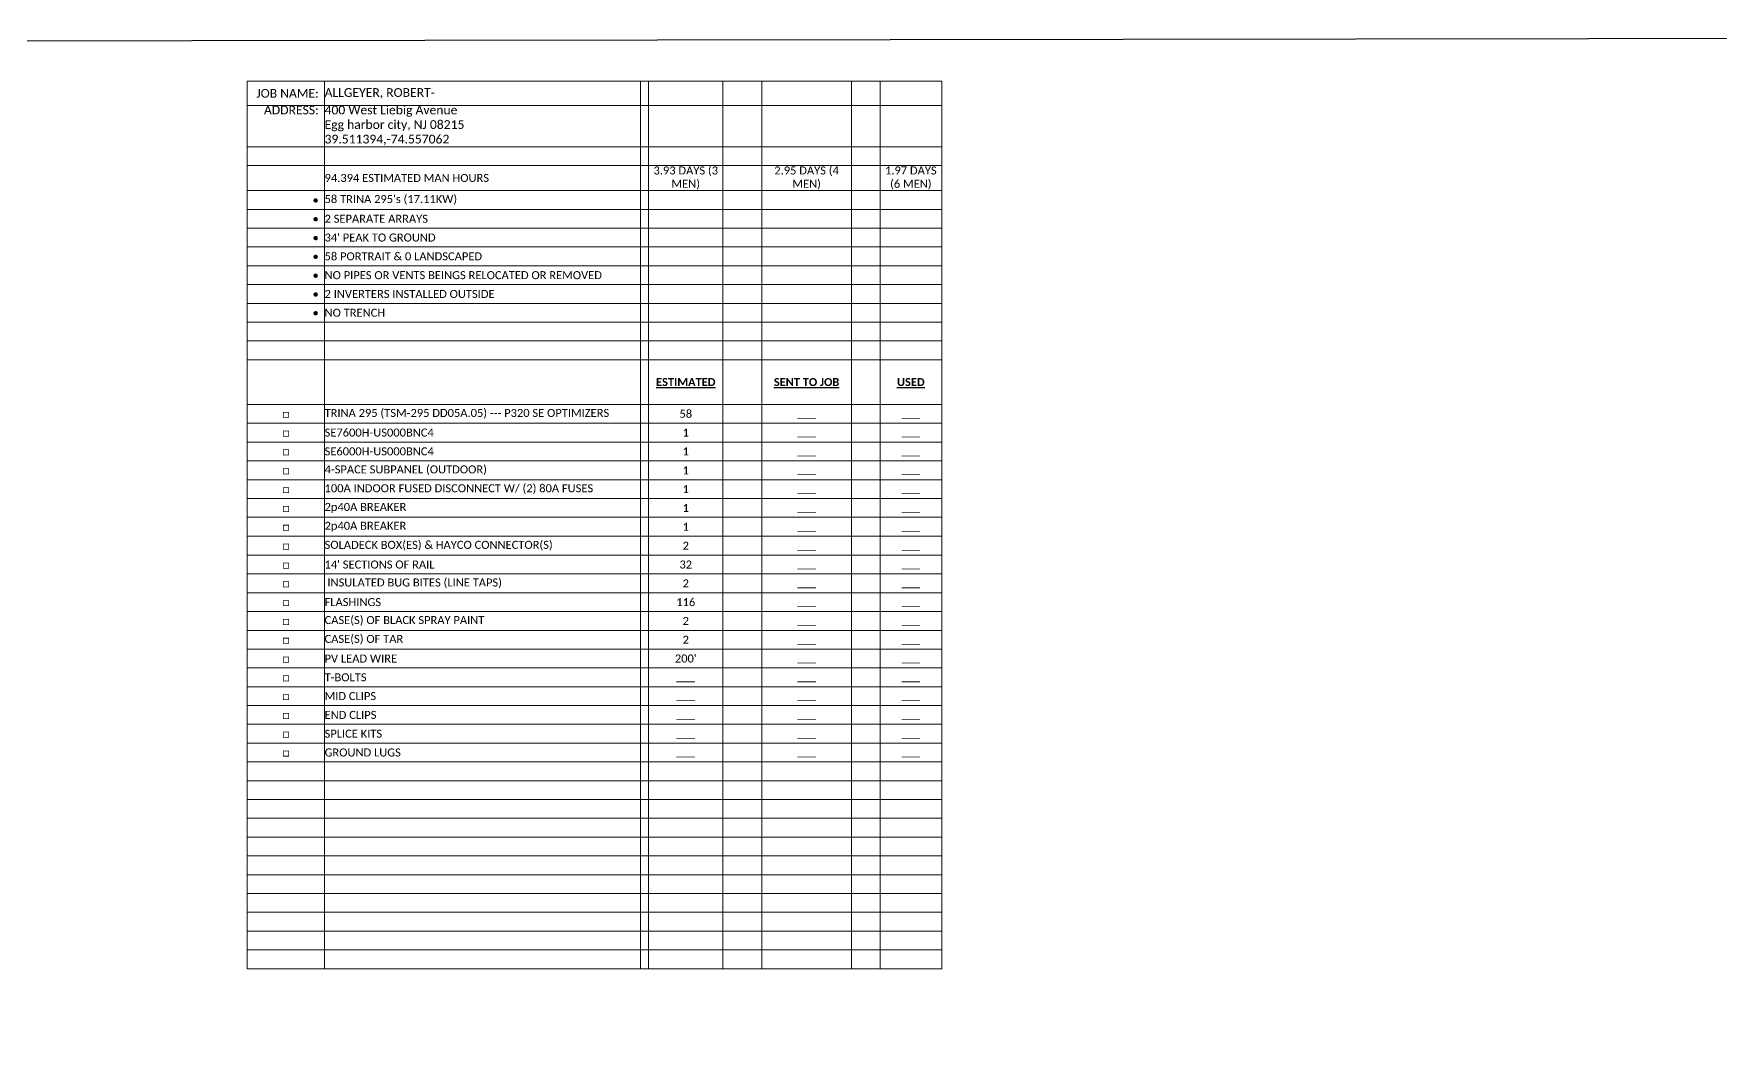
# Model space of a CAD drawing. Header units: feet. Extents: x -13431 to 10247, y 10829 to 29871.
# Drawn here: x 3925 to 4505, y 17239 to 17589 of the extents above; entities that cross this region are included whole.
import ezdxf

# ---------------------------------------------------------------- set-up
doc = ezdxf.new("R2010")
doc.units = ezdxf.units.FT
doc.header["$MEASUREMENT"] = 0
doc.layers.add('LOCKED (NO PRINT)', color=7, linetype='Continuous', plot=False)
doc.styles.get("Standard").update_dxf_attribs({"font": 'CALIBRI.TTF'})

# ---------------------------------------------------------------- blocks, each defined once
blk = doc.blocks.new('*T72')
at = {"layer": 'Defpoints', "color": 8, "linetype": 'ByBlock', "lineweight": 0, "transparency": 16777216}
for p, q in [((0, 0), (238.64, 0)), ((0, 0), (0, -305.1)), ((26.58, 0), (26.58, -305.1)), ((135.2, 0), (135.2, -305.1)), ((137.95, 0), (137.95, -305.1)), ((163.46, 0), (163.46, -305.1)), ((176.81, 0), (176.81, -305.1)), ((207.62, 0), (207.62, -305.1)), ((217.45, 0), (217.45, -305.1)), ((238.64, 0), (238.64, -305.1)), ((0, -8.44), (238.64, -8.44)), ((0, -22.57), (238.64, -22.57)), ((0, -29.03), (238.64, -29.03)), ((0, -37.6), (238.64, -37.6)), ((0, -44.1), (238.64, -44.1)), ((0, -50.56), (238.64, -50.56)), ((0, -57.02), (238.64, -57.02)), ((0, -63.49), (238.64, -63.49)), ((0, -69.95), (238.64, -69.95)), ((0, -76.41), (238.64, -76.41)), ((0, -82.87), (238.64, -82.87)), ((0, -89.33), (238.64, -89.33)), ((0, -95.79), (238.64, -95.79)), ((0, -111.14), (238.64, -111.14)), ((0, -117.6), (238.64, -117.6)), ((0, -124.06), (238.64, -124.06)), ((0, -130.52), (238.64, -130.52)), ((0, -137.03), (238.64, -137.03)), ((0, -143.49), (238.64, -143.49)), ((0, -149.95), (238.64, -149.95)), ((0, -156.46), (238.64, -156.46)), ((0, -162.96), (238.64, -162.96)), ((0, -169.42), (238.64, -169.42)), ((0, -175.88), (238.64, -175.88)), ((0, -182.34), (238.64, -182.34)), ((0, -188.8), (238.64, -188.8)), ((0, -195.27), (238.64, -195.27)), ((0, -201.73), (238.64, -201.73)), ((0, -208.19), (238.64, -208.19)), ((0, -214.65), (238.64, -214.65)), ((0, -221.11), (238.64, -221.11)), ((0, -227.57), (238.64, -227.57)), ((0, -234.03), (238.64, -234.03)), ((0, -240.49), (238.64, -240.49)), ((0, -246.95), (238.64, -246.95)), ((0, -253.42), (238.64, -253.42)), ((0, -259.88), (238.64, -259.88)), ((0, -266.34), (238.64, -266.34)), ((0, -272.8), (238.64, -272.8)), ((0, -279.26), (238.64, -279.26)), ((0, -285.72), (238.64, -285.72)), ((0, -292.18), (238.64, -292.18)), ((0, -298.64), (238.64, -298.64)), ((0, -305.1), (238.64, -305.1))]:
    blk.add_line(p, q, dxfattribs=at)
at = {"color": 0, "transparency": 16777216}
for s, insert, char_height, width, attachment_point in [('{\\fCalibri|b0|i0|c0;JOB NAME:', (24.58, -4.22), 3, 22.5823, 6), ('{\\fCalibri|b0|i0|c0;ALLGEYER, ROBERT-', (26.58, -4.22), 3, 108.6174, 4), ('{\\fCalibri|b0|i0|c0;', (136.57, -4.22), 2.75, 2.75, 5), ('{\\fCalibri|b0|i0|c0;', (150.7, -4.22), 2.75, 25.5067, 5), ('{\\fCalibri|b0|i0|c0;', (170.14, -4.22), 2.75, 13.3575, 5), ('{\\fCalibri|b0|i0|c0;', (192.22, -4.22), 2.75, 30.8085, 5), ('{\\fCalibri|b0|i0|c0;', (212.53, -4.22), 2.75, 9.8234, 5), ('{\\fCalibri|b0|i0|c0;', (228.04, -4.22), 2.75, 21.1922, 5), ('{\\fCalibri|b0|i0|c0;ADDRESS:', (24.58, -8.44), 3, 22.5823, 3), ('{\\fCalibri|b0|i0|c0;400 West Liebig Avenue^JEgg harbor city, NJ 08215^J39.511394,-74.557062', (26.58, -8.44), 3, 108.6174, 1), ('{\\fCalibri|b0|i0|c0;', (136.57, -15.5), 2.75, 2.75, 5), ('{\\fCalibri|b0|i0|c0;', (150.7, -15.5), 2.75, 25.5067, 5), ('{\\fCalibri|b0|i0|c0;', (170.14, -15.5), 2.75, 13.3575, 5), ('{\\fCalibri|b0|i0|c0;', (192.22, -15.5), 2.75, 30.8085, 5), ('{\\fCalibri|b0|i0|c0;', (212.53, -15.5), 2.75, 9.8234, 5), ('{\\fCalibri|b0|i0|c0;', (228.04, -15.5), 2.75, 21.1922, 5), ('{\\fCalibri|b0|i0|c0;', (24.58, -25.8), 2.75, 22.5823, 6), ('{\\fCalibri|b0|i0|c0;', (26.58, -25.8), 2.75, 108.6174, 4), ('{\\fCalibri|b0|i0|c0;', (136.57, -25.8), 2.75, 2.75, 5), ('{\\fCalibri|b0|i0|c0;3.93 DAYS (3 MEN)', (150.7, -33.31), 2.75, 25.5067, 5), ('{\\fCalibri|b0|i0|c0;', (150.7, -25.8), 2.75, 25.5067, 5), ('{\\fCalibri|b0|i0|c0;', (170.14, -25.8), 2.75, 13.3575, 5), ('{\\fCalibri|b0|i0|c0;2.95 DAYS (4 MEN)', (192.22, -33.31), 2.75, 30.8085, 5), ('{\\fCalibri|b0|i0|c0;', (192.22, -25.8), 2.75, 30.8085, 5), ('{\\fCalibri|b0|i0|c0;', (212.53, -25.8), 2.75, 9.8234, 5), ('{\\fCalibri|b0|i0|c0;', (228.04, -25.8), 2.75, 21.1922, 5), ('{\\fCalibri|b0|i0|c0;', (24.58, -33.31), 2.75, 22.5823, 6), ('{\\fCalibri|b0|i0|c0;94.394 ESTIMATED MAN HOURS', (26.58, -33.31), 2.75, 108.6174, 4), ('{\\fCalibri|b0|i0|c0;', (136.57, -33.31), 2.75, 2.75, 5), ('{\\fCalibri|b0|i0|c0;', (170.14, -33.31), 2.75, 13.3575, 5), ('{\\fCalibri|b0|i0|c0;', (212.53, -33.31), 2.75, 9.8234, 5), ('{\\fCalibri|b0|i0|c0;1.97 DAYS (6 MEN)', (228.04, -33.31), 2.75, 21.1922, 5), ('{\\fCalibri|b0|i0|c0;•', (24.58, -40.85), 2.75, 22.5823, 6), ("{\\fCalibri|b0|i0|c0;58 TRINA 295's (17.11KW)", (26.58, -40.85), 2.75, 108.6174, 4), ('{\\fCalibri|b0|i0|c0;2 SEPARATE ARRAYS', (26.58, -47.33), 2.75, 108.6174, 4), ('{\\fCalibri|b0|i0|c0;', (136.57, -40.85), 2.75, 2.75, 5), ('{\\fCalibri|b0|i0|c0;', (150.7, -40.85), 2.75, 25.5067, 5), ('{\\fCalibri|b0|i0|c0;', (170.14, -40.85), 2.75, 13.3575, 5), ('{\\fCalibri|b0|i0|c0;', (192.22, -40.85), 2.75, 30.8085, 5), ('{\\fCalibri|b0|i0|c0;', (212.53, -40.85), 2.75, 9.8234, 5), ('{\\fCalibri|b0|i0|c0;', (228.04, -40.85), 2.75, 21.1922, 5), ('{\\fCalibri|b0|i0|c0;•', (24.58, -47.33), 2.75, 22.5823, 6), ('{\\fCalibri|b0|i0|c0;', (136.57, -47.33), 2.75, 2.75, 5), ('{\\fCalibri|b0|i0|c0;', (150.7, -47.33), 2.75, 25.5067, 5), ('{\\fCalibri|b0|i0|c0;', (170.14, -47.33), 2.75, 13.3575, 5), ('{\\fCalibri|b0|i0|c0;', (192.22, -47.33), 2.75, 30.8085, 5), ('{\\fCalibri|b0|i0|c0;', (212.53, -47.33), 2.75, 9.8234, 5), ('{\\fCalibri|b0|i0|c0;', (228.04, -47.33), 2.75, 21.1922, 5), ('{\\fCalibri|b0|i0|c0;•', (24.58, -53.79), 2.75, 22.5823, 6), ("{\\fCalibri|b0|i0|c0;34' PEAK TO GROUND", (26.58, -53.79), 2.75, 108.6174, 4), ('{\\fCalibri|b0|i0|c0;', (136.57, -53.79), 2.75, 2.75, 5), ('{\\fCalibri|b0|i0|c0;', (150.7, -53.79), 2.75, 25.5067, 5), ('{\\fCalibri|b0|i0|c0;', (170.14, -53.79), 2.75, 13.3575, 5), ('{\\fCalibri|b0|i0|c0;', (192.22, -53.79), 2.75, 30.8085, 5), ('{\\fCalibri|b0|i0|c0;', (212.53, -53.79), 2.75, 9.8234, 5), ('{\\fCalibri|b0|i0|c0;', (228.04, -53.79), 2.75, 21.1922, 5), ('{\\fCalibri|b0|i0|c0;•', (24.58, -60.25), 2.75, 22.5823, 6), ('{\\fCalibri|b0|i0|c0;58 PORTRAIT & 0 LANDSCAPED', (26.58, -60.25), 2.75, 108.6174, 4), ('{\\fCalibri|b0|i0|c0;', (136.57, -60.25), 2.75, 2.75, 5), ('{\\fCalibri|b0|i0|c0;', (150.7, -60.25), 2.75, 25.5067, 5), ('{\\fCalibri|b0|i0|c0;', (170.14, -60.25), 2.75, 13.3575, 5), ('{\\fCalibri|b0|i0|c0;', (192.22, -60.25), 2.75, 30.8085, 5), ('{\\fCalibri|b0|i0|c0;', (212.53, -60.25), 2.75, 9.8234, 5), ('{\\fCalibri|b0|i0|c0;', (228.04, -60.25), 2.75, 21.1922, 5), ('{\\fCalibri|b0|i0|c0;•', (24.58, -66.72), 2.75, 22.5823, 6), ('{\\fCalibri|b0|i0|c0;NO PIPES OR VENTS BEINGS RELOCATED OR REMOVED', (26.58, -66.72), 2.75, 108.6174, 4), ('{\\fCalibri|b0|i0|c0;', (136.57, -66.72), 2.75, 2.75, 5), ('{\\fCalibri|b0|i0|c0;', (150.7, -66.72), 2.75, 25.5067, 5), ('{\\fCalibri|b0|i0|c0;', (170.14, -66.72), 2.75, 13.3575, 5), ('{\\fCalibri|b0|i0|c0;', (192.22, -66.72), 2.75, 30.8085, 5), ('{\\fCalibri|b0|i0|c0;', (212.53, -66.72), 2.75, 9.8234, 5), ('{\\fCalibri|b0|i0|c0;', (228.04, -66.72), 2.75, 21.1922, 5), ('{\\fCalibri|b0|i0|c0;•', (24.58, -73.18), 2.75, 22.5823, 6), ('{\\fCalibri|b0|i0|c0;2 INVERTERS INSTALLED OUTSIDE', (26.58, -73.18), 2.75, 108.6174, 4), ('{\\fCalibri|b0|i0|c0;', (136.57, -73.18), 2.75, 2.75, 5), ('{\\fCalibri|b0|i0|c0;', (150.7, -73.18), 2.75, 25.5067, 5), ('{\\fCalibri|b0|i0|c0;', (170.14, -73.18), 2.75, 13.3575, 5), ('{\\fCalibri|b0|i0|c0;', (192.22, -73.18), 2.75, 30.8085, 5), ('{\\fCalibri|b0|i0|c0;', (212.53, -73.18), 2.75, 9.8234, 5), ('{\\fCalibri|b0|i0|c0;', (228.04, -73.18), 2.75, 21.1922, 5), ('{\\fCalibri|b0|i0|c0;•', (24.58, -79.64), 2.75, 22.5823, 6), ('{\\fCalibri|b0|i0|c0;NO TRENCH', (26.58, -79.64), 2.75, 108.6174, 4), ('{\\fCalibri|b0|i0|c0;', (136.57, -79.64), 2.75, 2.75, 5), ('{\\fCalibri|b0|i0|c0;', (150.7, -79.64), 2.75, 25.5067, 5), ('{\\fCalibri|b0|i0|c0;', (170.14, -79.64), 2.75, 13.3575, 5), ('{\\fCalibri|b0|i0|c0;', (192.22, -79.64), 2.75, 30.8085, 5), ('{\\fCalibri|b0|i0|c0;', (212.53, -79.64), 2.75, 9.8234, 5), ('{\\fCalibri|b0|i0|c0;', (228.04, -79.64), 2.75, 21.1922, 5), ('{\\fCalibri|b0|i0|c0;', (24.58, -86.1), 2.75, 22.5823, 6), ('{\\fCalibri|b0|i0|c0;', (26.58, -86.1), 2.75, 108.6174, 4), ('{\\fCalibri|b0|i0|c0;', (136.57, -86.1), 2.75, 2.75, 5), ('{\\fCalibri|b0|i0|c0;', (150.7, -86.1), 2.75, 25.5067, 5), ('{\\fCalibri|b0|i0|c0;', (170.14, -86.1), 2.75, 13.3575, 5), ('{\\fCalibri|b0|i0|c0;', (192.22, -86.1), 2.75, 30.8085, 5), ('{\\fCalibri|b0|i0|c0;', (212.53, -86.1), 2.75, 9.8234, 5), ('{\\fCalibri|b0|i0|c0;', (228.04, -86.1), 2.75, 21.1922, 5), ('{\\fCalibri|b0|i0|c0;', (24.58, -92.56), 2.75, 22.5823, 6), ('{\\fCalibri|b0|i0|c0;', (26.58, -92.56), 2.75, 108.6174, 4), ('{\\fCalibri|b0|i0|c0;', (136.57, -92.56), 2.75, 2.75, 5), ('{\\fCalibri|b0|i0|c0;', (150.7, -92.56), 2.75, 25.5067, 5), ('{\\fCalibri|b0|i0|c0;', (170.14, -92.56), 2.75, 13.3575, 5), ('{\\fCalibri|b0|i0|c0;', (192.22, -92.56), 2.75, 30.8085, 5), ('{\\fCalibri|b0|i0|c0;', (212.53, -92.56), 2.75, 9.8234, 5), ('{\\fCalibri|b0|i0|c0;', (228.04, -92.56), 2.75, 21.1922, 5), ('{\\fCalibri|b0|i0|c0;', (13.29, -103.47), 2.75, 22.5823, 5), ('{\\fCalibri|b0|i0|c0;', (26.58, -103.47), 2.75, 108.6174, 4), ('{\\fCalibri|b0|i0|c0;', (136.57, -103.47), 2.75, 2.75, 5), ('{\\fCalibri|b1|i0|c0;\\LESTIMATED', (150.7, -103.47), 2.75, 25.5067, 5), ('{\\fCalibri|b0|i0|c0;', (170.14, -103.47), 2.75, 13.3575, 5), ('{\\fCalibri|b1|i0|c0;\\LSENT TO JOB', (192.22, -103.47), 2.75, 30.8085, 5), ('{\\fCalibri|b0|i0|c0;', (212.53, -103.47), 2.75, 9.8234, 5), ('{\\fCalibri|b1|i0|c0;\\LUSED', (228.04, -103.47), 2.75, 21.1922, 5), ('{\\fCalibri|b0|i0|c0;□', (13.29, -114.37), 2.75, 22.5823, 5), ('{\\fCalibri|b0|i0|c0;TRINA 295 (TSM-295 DD05A.05) --- P320 SE OPTIMIZERS', (26.58, -114.37), 2.75, 108.6174, 4), ('{\\fCalibri|b0|i0|c0;', (136.57, -114.37), 2.75, 2.75, 5), ('{\\fCalibri|b0|i0|c0;58', (150.7, -114.37), 2.75, 25.5067, 5), ('{\\fCalibri|b0|i0|c0;', (170.14, -114.37), 2.75, 13.3575, 5), ('{\\fCalibri|b0|i0|c0;___', (192.22, -114.37), 2.75, 30.8085, 5), ('{\\fCalibri|b0|i0|c0;', (212.53, -114.37), 2.75, 9.8234, 5), ('{\\fCalibri|b0|i0|c0;___', (228.04, -114.37), 2.75, 21.1922, 5), ('{\\fCalibri|b0|i0|c0;□', (13.29, -120.83), 2.75, 22.5823, 5), ('{\\fCalibri|b0|i0|c0;SE7600H-US000BNC4', (26.58, -120.83), 2.75, 108.6174, 4), ('{\\fCalibri|b0|i0|c0;', (136.57, -120.83), 2.75, 2.75, 5), ('{\\fCalibri|b0|i0|c0;1', (150.7, -120.83), 2.75, 25.5067, 5), ('{\\fCalibri|b0|i0|c0;', (170.14, -120.83), 2.75, 13.3575, 5), ('{\\fCalibri|b0|i0|c0;', (212.53, -120.83), 2.75, 9.8234, 5), ('{\\fCalibri|b0|i0|c0;□', (13.29, -127.29), 2.75, 22.5823, 5), ('{\\fCalibri|b0|i0|c0;SE6000H-US000BNC4', (26.58, -127.29), 2.75, 108.6174, 4), ('{\\fCalibri|b0|i0|c0;', (136.57, -127.29), 2.75, 2.75, 5), ('{\\fCalibri|b0|i0|c0;1', (150.7, -127.29), 2.75, 25.5067, 5), ('{\\fCalibri|b0|i0|c0;', (170.14, -127.29), 2.75, 13.3575, 5), ('{\\fCalibri|b0|i0|c0;___', (192.22, -120.83), 2.75, 30.8085, 5), ('{\\fCalibri|b0|i0|c0;', (212.53, -127.29), 2.75, 9.8234, 5), ('{\\fCalibri|b0|i0|c0;___', (228.04, -120.83), 2.75, 21.1922, 5), ('{\\fCalibri|b0|i0|c0;□', (13.29, -133.78), 2.75, 22.5823, 5), ('{\\fCalibri|b0|i0|c0;4-SPACE SUBPANEL (OUTDOOR)', (26.58, -133.78), 2.75, 108.6174, 4), ('{\\fCalibri|b0|i0|c0;1', (150.7, -133.78), 2.75, 25.5067, 5), ('{\\fCalibri|b0|i0|c0;___', (192.22, -127.29), 2.75, 30.8085, 5), ('{\\fCalibri|b0|i0|c0;___', (228.04, -127.29), 2.75, 21.1922, 5), ('{\\fCalibri|b0|i0|c0;100A INDOOR FUSED DISCONNECT W/ (2) 80A FUSES', (26.58, -140.26), 2.75, 108.6174, 4), ('{\\fCalibri|b0|i0|c0;', (136.57, -133.78), 2.75, 2.75, 5), ('{\\fCalibri|b0|i0|c0;1', (150.7, -140.26), 2.75, 25.5067, 5), ('{\\fCalibri|b0|i0|c0;', (170.14, -133.78), 2.75, 13.3575, 5), ('{\\fCalibri|b0|i0|c0;___', (192.22, -133.78), 2.75, 30.8085, 5), ('{\\fCalibri|b0|i0|c0;', (212.53, -133.78), 2.75, 9.8234, 5), ('{\\fCalibri|b0|i0|c0;___', (228.04, -133.78), 2.75, 21.1922, 5), ('{\\fCalibri|b0|i0|c0;□', (13.29, -140.26), 2.75, 22.5823, 5), ('{\\fCalibri|b0|i0|c0;', (136.57, -140.26), 2.75, 2.75, 5), ('{\\fCalibri|b0|i0|c0;', (170.14, -140.26), 2.75, 13.3575, 5), ('{\\fCalibri|b0|i0|c0;___', (192.22, -140.26), 2.75, 30.8085, 5), ('{\\fCalibri|b0|i0|c0;', (212.53, -140.26), 2.75, 9.8234, 5), ('{\\fCalibri|b0|i0|c0;___', (228.04, -140.26), 2.75, 21.1922, 5), ('{\\fCalibri|b0|i0|c0;□', (13.29, -146.72), 2.75, 22.5823, 5), ('{\\fCalibri|b0|i0|c0;2p40A BREAKER', (26.58, -146.72), 2.75, 108.6174, 4), ('{\\fCalibri|b0|i0|c0;', (136.57, -146.72), 2.75, 2.75, 5), ('{\\fCalibri|b0|i0|c0;1', (150.7, -146.72), 2.75, 25.5067, 5), ('{\\fCalibri|b0|i0|c0;', (170.14, -146.72), 2.75, 13.3575, 5), ('{\\fCalibri|b0|i0|c0;___', (192.22, -146.72), 2.75, 30.8085, 5), ('{\\fCalibri|b0|i0|c0;', (212.53, -146.72), 2.75, 9.8234, 5), ('{\\fCalibri|b0|i0|c0;___', (228.04, -146.72), 2.75, 21.1922, 5), ('{\\fCalibri|b0|i0|c0;□', (13.29, -153.2), 2.75, 22.5823, 5), ('{\\fCalibri|b0|i0|c0;2p40A BREAKER', (26.58, -153.2), 2.75, 108.6174, 4), ('{\\fCalibri|b0|i0|c0;', (136.57, -153.2), 2.75, 2.75, 5), ('{\\fCalibri|b0|i0|c0;1', (150.7, -153.2), 2.75, 25.5067, 5), ('{\\fCalibri|b0|i0|c0;', (170.14, -153.2), 2.75, 13.3575, 5), ('{\\fCalibri|b0|i0|c0;___', (192.22, -153.2), 2.75, 30.8085, 5), ('{\\fCalibri|b0|i0|c0;', (212.53, -153.2), 2.75, 9.8234, 5), ('{\\fCalibri|b0|i0|c0;___', (228.04, -153.2), 2.75, 21.1922, 5), ('{\\fCalibri|b0|i0|c0;□', (13.29, -159.71), 2.75, 22.5823, 5), ('{\\fCalibri|b0|i0|c0;SOLADECK BOX(ES) & HAYCO CONNECTOR(S)', (26.58, -159.71), 2.75, 108.6174, 4), ('{\\fCalibri|b0|i0|c0;', (136.57, -159.71), 2.75, 2.75, 5), ('{\\fCalibri|b0|i0|c0;2', (150.7, -159.71), 2.75, 25.5067, 5), ('{\\fCalibri|b0|i0|c0;', (170.14, -159.71), 2.75, 13.3575, 5), ('{\\fCalibri|b0|i0|c0;___', (192.22, -159.71), 2.75, 30.8085, 5), ('{\\fCalibri|b0|i0|c0;', (212.53, -159.71), 2.75, 9.8234, 5), ('{\\fCalibri|b0|i0|c0;___', (228.04, -159.71), 2.75, 21.1922, 5), ('{\\fCalibri|b0|i0|c0;□', (13.29, -166.19), 2.75, 22.5823, 5), ("{\\fCalibri|b0|i0|c0;14' SECTIONS OF RAIL", (26.58, -166.19), 2.75, 108.6174, 4), ('{\\fCalibri|b0|i0|c0;', (136.57, -166.19), 2.75, 2.75, 5), ('{\\fCalibri|b0|i0|c0;32', (150.7, -166.19), 2.75, 25.5067, 5), ('{\\fCalibri|b0|i0|c0;', (170.14, -166.19), 2.75, 13.3575, 5), ('{\\fCalibri|b0|i0|c0;___', (192.22, -166.19), 2.75, 30.8085, 5), ('{\\fCalibri|b0|i0|c0;', (212.53, -166.19), 2.75, 9.8234, 5), ('{\\fCalibri|b0|i0|c0;___', (228.04, -166.19), 2.75, 21.1922, 5), ('{\\fCalibri|b0|i0|c0;□', (13.29, -172.65), 2.75, 22.5823, 5), ('{\\fCalibri|b0|i0|c0; INSULATED BUG BITES (LINE TAPS)', (26.58, -172.65), 2.75, 108.6174, 4), ('{\\fCalibri|b0|i0|c0;', (136.57, -172.65), 2.75, 2.75, 5), ('{\\fCalibri|b0|i0|c0;2', (150.7, -172.65), 2.75, 25.5067, 5), ('{\\fCalibri|b0|i0|c0;', (170.14, -172.65), 2.75, 13.3575, 5), ('{\\fCalibri|b0|i0|c0;', (212.53, -172.65), 2.75, 9.8234, 5), ('{\\fCalibri|b0|i0|c0;□', (13.29, -179.11), 2.75, 22.5823, 5), ('{\\fCalibri|b0|i0|c0;FLASHINGS', (26.58, -179.11), 2.75, 108.6174, 4), ('{\\fCalibri|b0|i0|c0;', (136.57, -179.11), 2.75, 2.75, 5), ('{\\fCalibri|b0|i0|c0;116', (150.7, -179.11), 2.75, 25.5067, 5), ('{\\fCalibri|b0|i0|c0;', (170.14, -179.11), 2.75, 13.3575, 5), ('{\\fCalibri|b0|i0|c0;___', (192.22, -172.65), 2.75, 30.8085, 5), ('{\\fCalibri|b0|i0|c0;', (212.53, -179.11), 2.75, 9.8234, 5), ('{\\fCalibri|b0|i0|c0;___', (228.04, -172.65), 2.75, 21.1922, 5), ('{\\fCalibri|b0|i0|c0;□', (13.29, -185.57), 2.75, 22.5823, 5), ('{\\fCalibri|b0|i0|c0;CASE(S) OF BLACK SPRAY PAINT', (26.58, -185.57), 2.75, 108.6174, 4), ('{\\fCalibri|b0|i0|c0;2', (150.7, -185.57), 2.75, 25.5067, 5), ('{\\fCalibri|b0|i0|c0;___', (192.22, -179.11), 2.75, 30.8085, 5), ('{\\fCalibri|b0|i0|c0;___', (228.04, -179.11), 2.75, 21.1922, 5), ('{\\fCalibri|b0|i0|c0;CASE(S) OF TAR', (26.58, -192.04), 2.75, 108.6174, 4), ('{\\fCalibri|b0|i0|c0;', (136.57, -185.57), 2.75, 2.75, 5), ('{\\fCalibri|b0|i0|c0;2', (150.7, -192.04), 2.75, 25.5067, 5), ('{\\fCalibri|b0|i0|c0;', (170.14, -185.57), 2.75, 13.3575, 5), ('{\\fCalibri|b0|i0|c0;___', (192.22, -185.57), 2.75, 30.8085, 5), ('{\\fCalibri|b0|i0|c0;', (212.53, -185.57), 2.75, 9.8234, 5), ('{\\fCalibri|b0|i0|c0;___', (228.04, -185.57), 2.75, 21.1922, 5), ('{\\fCalibri|b0|i0|c0;□', (13.29, -192.04), 2.75, 22.5823, 5), ('{\\fCalibri|b0|i0|c0;', (136.57, -192.04), 2.75, 2.75, 5), ("{\\fCalibri|b0|i0|c0;200'", (150.7, -198.5), 2.75, 25.5067, 5), ('{\\fCalibri|b0|i0|c0;', (170.14, -192.04), 2.75, 13.3575, 5), ('{\\fCalibri|b0|i0|c0;___', (192.22, -192.04), 2.75, 30.8085, 5), ('{\\fCalibri|b0|i0|c0;', (212.53, -192.04), 2.75, 9.8234, 5), ('{\\fCalibri|b0|i0|c0;___', (228.04, -192.04), 2.75, 21.1922, 5), ('{\\fCalibri|b0|i0|c0;□', (13.29, -198.5), 2.75, 22.5823, 5), ('{\\fCalibri|b0|i0|c0;PV LEAD WIRE', (26.58, -198.5), 2.75, 108.6174, 4), ('{\\fCalibri|b0|i0|c0;', (136.57, -198.5), 2.75, 2.75, 5), ('{\\fCalibri|b0|i0|c0;', (170.14, -198.5), 2.75, 13.3575, 5), ('{\\fCalibri|b0|i0|c0;___', (192.22, -198.5), 2.75, 30.8085, 5), ('{\\fCalibri|b0|i0|c0;', (212.53, -198.5), 2.75, 9.8234, 5), ('{\\fCalibri|b0|i0|c0;___', (228.04, -198.5), 2.75, 21.1922, 5), ('{\\fCalibri|b0|i0|c0;□', (13.29, -204.96), 2.75, 22.5823, 5), ('{\\fCalibri|b0|i0|c0;T-BOLTS', (26.58, -204.96), 2.75, 108.6174, 4), ('{\\fCalibri|b0|i0|c0;', (136.57, -204.96), 2.75, 2.75, 5), ('{\\fCalibri|b0|i0|c0;___', (150.7, -204.96), 2.75, 25.5067, 5), ('{\\fCalibri|b0|i0|c0;', (170.14, -204.96), 2.75, 13.3575, 5), ('{\\fCalibri|b0|i0|c0;___', (192.22, -204.96), 2.75, 30.8085, 5), ('{\\fCalibri|b0|i0|c0;', (212.53, -204.96), 2.75, 9.8234, 5), ('{\\fCalibri|b0|i0|c0;___', (228.04, -204.96), 2.75, 21.1922, 5), ('{\\fCalibri|b0|i0|c0;□', (13.29, -211.42), 2.75, 22.5823, 5), ('{\\fCalibri|b0|i0|c0;MID CLIPS', (26.58, -211.42), 2.75, 108.6174, 4), ('{\\fCalibri|b0|i0|c0;', (136.57, -211.42), 2.75, 2.75, 5), ('{\\fCalibri|b0|i0|c0;___', (150.7, -211.42), 2.75, 25.5067, 5), ('{\\fCalibri|b0|i0|c0;', (170.14, -211.42), 2.75, 13.3575, 5), ('{\\fCalibri|b0|i0|c0;___', (192.22, -211.42), 2.75, 30.8085, 5), ('{\\fCalibri|b0|i0|c0;', (212.53, -211.42), 2.75, 9.8234, 5), ('{\\fCalibri|b0|i0|c0;___', (228.04, -211.42), 2.75, 21.1922, 5), ('{\\fCalibri|b0|i0|c0;□', (13.29, -217.88), 2.75, 22.5823, 5), ('{\\fCalibri|b0|i0|c0;END CLIPS', (26.58, -217.88), 2.75, 108.6174, 4), ('{\\fCalibri|b0|i0|c0;', (136.57, -217.88), 2.75, 2.75, 5), ('{\\fCalibri|b0|i0|c0;___', (150.7, -217.88), 2.75, 25.5067, 5), ('{\\fCalibri|b0|i0|c0;', (170.14, -217.88), 2.75, 13.3575, 5), ('{\\fCalibri|b0|i0|c0;___', (192.22, -217.88), 2.75, 30.8085, 5), ('{\\fCalibri|b0|i0|c0;', (212.53, -217.88), 2.75, 9.8234, 5), ('{\\fCalibri|b0|i0|c0;___', (228.04, -217.88), 2.75, 21.1922, 5), ('{\\fCalibri|b0|i0|c0;□', (13.29, -224.34), 2.75, 22.5823, 5), ('{\\fCalibri|b0|i0|c0;SPLICE KITS', (26.58, -224.34), 2.75, 108.6174, 4), ('{\\fCalibri|b0|i0|c0;', (136.57, -224.34), 2.75, 2.75, 5), ('{\\fCalibri|b0|i0|c0;___', (150.7, -224.34), 2.75, 25.5067, 5), ('{\\fCalibri|b0|i0|c0;', (170.14, -224.34), 2.75, 13.3575, 5), ('{\\fCalibri|b0|i0|c0;___', (192.22, -224.34), 2.75, 30.8085, 5), ('{\\fCalibri|b0|i0|c0;', (212.53, -224.34), 2.75, 9.8234, 5), ('{\\fCalibri|b0|i0|c0;___', (228.04, -224.34), 2.75, 21.1922, 5), ('{\\fCalibri|b0|i0|c0;□', (13.29, -230.8), 2.75, 22.5823, 5), ('{\\fCalibri|b0|i0|c0;GROUND LUGS', (26.58, -230.8), 2.75, 108.6174, 4), ('{\\fCalibri|b0|i0|c0;', (136.57, -230.8), 2.75, 2.75, 5), ('{\\fCalibri|b0|i0|c0;', (170.14, -230.8), 2.75, 13.3575, 5), ('{\\fCalibri|b0|i0|c0;', (212.53, -230.8), 2.75, 9.8234, 5), ('{\\fCalibri|b0|i0|c0;', (13.29, -237.26), 2.75, 22.5823, 5), ('{\\fCalibri|b0|i0|c0;', (26.58, -237.26), 2.75, 108.6174, 4), ('{\\fCalibri|b0|i0|c0;', (136.57, -237.26), 2.75, 2.75, 5), ('{\\fCalibri|b0|i0|c0;___', (150.7, -230.8), 2.75, 25.5067, 5), ('{\\fCalibri|b0|i0|c0;', (150.7, -237.26), 2.75, 25.5067, 5), ('{\\fCalibri|b0|i0|c0;', (170.14, -237.26), 2.75, 13.3575, 5), ('{\\fCalibri|b0|i0|c0;___', (192.22, -230.8), 2.75, 30.8085, 5), ('{\\fCalibri|b0|i0|c0;', (192.22, -237.26), 2.75, 30.8085, 5), ('{\\fCalibri|b0|i0|c0;', (212.53, -237.26), 2.75, 9.8234, 5), ('{\\fCalibri|b0|i0|c0;___', (228.04, -230.8), 2.75, 21.1922, 5), ('{\\fCalibri|b0|i0|c0;', (228.04, -237.26), 2.75, 21.1922, 5), ('{\\fCalibri|b0|i0|c0;', (13.29, -243.72), 2.75, 22.5823, 5), ('{\\fCalibri|b0|i0|c0;', (26.58, -243.72), 2.75, 108.6174, 4), ('{\\fCalibri|b0|i0|c0;', (136.57, -243.72), 2.75, 2.75, 5), ('{\\fCalibri|b0|i0|c0;', (150.7, -243.72), 2.75, 25.5067, 5), ('{\\fCalibri|b0|i0|c0;', (170.14, -243.72), 2.75, 13.3575, 5), ('{\\fCalibri|b0|i0|c0;', (192.22, -243.72), 2.75, 30.8085, 5), ('{\\fCalibri|b0|i0|c0;', (212.53, -243.72), 2.75, 9.8234, 5), ('{\\fCalibri|b0|i0|c0;', (228.04, -243.72), 2.75, 21.1922, 5), ('{\\fCalibri|b0|i0|c0;', (13.29, -250.19), 2.75, 22.5823, 5), ('{\\fCalibri|b0|i0|c0;', (26.58, -250.19), 2.75, 108.6174, 4), ('{\\fCalibri|b0|i0|c0;', (136.57, -250.19), 2.75, 2.75, 5), ('{\\fCalibri|b0|i0|c0;', (150.7, -250.19), 2.75, 25.5067, 5), ('{\\fCalibri|b0|i0|c0;', (170.14, -250.19), 2.75, 13.3575, 5), ('{\\fCalibri|b0|i0|c0;', (192.22, -250.19), 2.75, 30.8085, 5), ('{\\fCalibri|b0|i0|c0;', (212.53, -250.19), 2.75, 9.8234, 5), ('{\\fCalibri|b0|i0|c0;', (228.04, -250.19), 2.75, 21.1922, 5), ('{\\fCalibri|b0|i0|c0;', (13.29, -256.65), 2.75, 22.5823, 5), ('{\\fCalibri|b0|i0|c0;', (26.58, -256.65), 2.75, 108.6174, 4), ('{\\fCalibri|b0|i0|c0;', (136.57, -256.65), 2.75, 2.75, 5), ('{\\fCalibri|b0|i0|c0;', (150.7, -256.65), 2.75, 25.5067, 5), ('{\\fCalibri|b0|i0|c0;', (170.14, -256.65), 2.75, 13.3575, 5), ('{\\fCalibri|b0|i0|c0;', (192.22, -256.65), 2.75, 30.8085, 5), ('{\\fCalibri|b0|i0|c0;', (212.53, -256.65), 2.75, 9.8234, 5), ('{\\fCalibri|b0|i0|c0;', (228.04, -256.65), 2.75, 21.1922, 5), ('{\\fCalibri|b0|i0|c0;', (13.29, -263.11), 2.75, 22.5823, 5), ('{\\fCalibri|b0|i0|c0;', (26.58, -263.11), 2.75, 108.6174, 4), ('{\\fCalibri|b0|i0|c0;', (136.57, -263.11), 2.75, 2.75, 5), ('{\\fCalibri|b0|i0|c0;', (150.7, -263.11), 2.75, 25.5067, 5), ('{\\fCalibri|b0|i0|c0;', (170.14, -263.11), 2.75, 13.3575, 5), ('{\\fCalibri|b0|i0|c0;', (192.22, -263.11), 2.75, 30.8085, 5), ('{\\fCalibri|b0|i0|c0;', (212.53, -263.11), 2.75, 9.8234, 5), ('{\\fCalibri|b0|i0|c0;', (228.04, -263.11), 2.75, 21.1922, 5), ('{\\fCalibri|b0|i0|c0;', (13.29, -269.57), 2.75, 22.5823, 5), ('{\\fCalibri|b0|i0|c0;', (26.58, -269.57), 2.75, 108.6174, 4), ('{\\fCalibri|b0|i0|c0;', (136.57, -269.57), 2.75, 2.75, 5), ('{\\fCalibri|b0|i0|c0;', (150.7, -269.57), 2.75, 25.5067, 5), ('{\\fCalibri|b0|i0|c0;', (170.14, -269.57), 2.75, 13.3575, 5), ('{\\fCalibri|b0|i0|c0;', (192.22, -269.57), 2.75, 30.8085, 5), ('{\\fCalibri|b0|i0|c0;', (212.53, -269.57), 2.75, 9.8234, 5), ('{\\fCalibri|b0|i0|c0;', (228.04, -269.57), 2.75, 21.1922, 5), ('{\\fCalibri|b0|i0|c0;', (13.29, -276.03), 2.75, 22.5823, 5), ('{\\fCalibri|b0|i0|c0;', (26.58, -276.03), 2.75, 108.6174, 4), ('{\\fCalibri|b0|i0|c0;', (136.57, -276.03), 2.75, 2.75, 5), ('{\\fCalibri|b0|i0|c0;', (150.7, -276.03), 2.75, 25.5067, 5), ('{\\fCalibri|b0|i0|c0;', (170.14, -276.03), 2.75, 13.3575, 5), ('{\\fCalibri|b0|i0|c0;', (192.22, -276.03), 2.75, 30.8085, 5), ('{\\fCalibri|b0|i0|c0;', (212.53, -276.03), 2.75, 9.8234, 5), ('{\\fCalibri|b0|i0|c0;', (228.04, -276.03), 2.75, 21.1922, 5), ('{\\fCalibri|b0|i0|c0;', (13.29, -282.49), 2.75, 22.5823, 5), ('{\\fCalibri|b0|i0|c0;', (26.58, -282.49), 2.75, 108.6174, 4), ('{\\fCalibri|b0|i0|c0;', (136.57, -282.49), 2.75, 2.75, 5), ('{\\fCalibri|b0|i0|c0;', (150.7, -282.49), 2.75, 25.5067, 5), ('{\\fCalibri|b0|i0|c0;', (170.14, -282.49), 2.75, 13.3575, 5), ('{\\fCalibri|b0|i0|c0;', (192.22, -282.49), 2.75, 30.8085, 5), ('{\\fCalibri|b0|i0|c0;', (212.53, -282.49), 2.75, 9.8234, 5), ('{\\fCalibri|b0|i0|c0;', (228.04, -282.49), 2.75, 21.1922, 5), ('{\\fCalibri|b0|i0|c0;', (13.29, -288.95), 2.75, 22.5823, 5), ('{\\fCalibri|b0|i0|c0;', (26.58, -288.95), 2.75, 108.6174, 4), ('{\\fCalibri|b0|i0|c0;', (136.57, -288.95), 2.75, 2.75, 5), ('{\\fCalibri|b0|i0|c0;', (150.7, -288.95), 2.75, 25.5067, 5), ('{\\fCalibri|b0|i0|c0;', (170.14, -288.95), 2.75, 13.3575, 5), ('{\\fCalibri|b0|i0|c0;', (192.22, -288.95), 2.75, 30.8085, 5), ('{\\fCalibri|b0|i0|c0;', (212.53, -288.95), 2.75, 9.8234, 5), ('{\\fCalibri|b0|i0|c0;', (228.04, -288.95), 2.75, 21.1922, 5), ('{\\fCalibri|b0|i0|c0;', (13.29, -295.41), 2.75, 22.5823, 5), ('{\\fCalibri|b0|i0|c0;', (26.58, -295.41), 2.75, 108.6174, 4), ('{\\fCalibri|b0|i0|c0;', (136.57, -295.41), 2.75, 2.75, 5), ('{\\fCalibri|b0|i0|c0;', (150.7, -295.41), 2.75, 25.5067, 5), ('{\\fCalibri|b0|i0|c0;', (170.14, -295.41), 2.75, 13.3575, 5), ('{\\fCalibri|b0|i0|c0;', (192.22, -295.41), 2.75, 30.8085, 5), ('{\\fCalibri|b0|i0|c0;', (212.53, -295.41), 2.75, 9.8234, 5), ('{\\fCalibri|b0|i0|c0;', (228.04, -295.41), 2.75, 21.1922, 5), ('{\\fCalibri|b0|i0|c0;', (13.29, -301.87), 2.75, 22.5823, 5), ('{\\fCalibri|b0|i0|c0;', (26.58, -301.87), 2.75, 108.6174, 4), ('{\\fCalibri|b0|i0|c0;', (136.57, -301.87), 2.75, 2.75, 5), ('{\\fCalibri|b0|i0|c0;', (150.7, -301.87), 2.75, 25.5067, 5), ('{\\fCalibri|b0|i0|c0;', (170.14, -301.87), 2.75, 13.3575, 5), ('{\\fCalibri|b0|i0|c0;', (192.22, -301.87), 2.75, 30.8085, 5), ('{\\fCalibri|b0|i0|c0;', (212.53, -301.87), 2.75, 9.8234, 5), ('{\\fCalibri|b0|i0|c0;', (228.04, -301.87), 2.75, 21.1922, 5)]:
    blk.add_mtext(s, dxfattribs=dict(at, insert=insert, char_height=char_height, width=width, attachment_point=attachment_point))

msp = doc.modelspace()

# ---------------------------------------------------------------- linework, layer by layer
at = {"layer": 'LOCKED (NO PRINT)', "color": 1, "linetype": 'Continuous'}
msp.add_lwpolyline([(5659.58, 17589.32), (3899.63, 17586.77), (3899.63, 16777.63), (5659.58, 16780.18)], close=True, dxfattribs=at).dxf.unprotected_set("ltscale", 0)

# ---------------------------------------------------------------- block references
msp.add_blockref('*T72', (3998.76, 17573.03))

doc.saveas('drawing.dxf')
